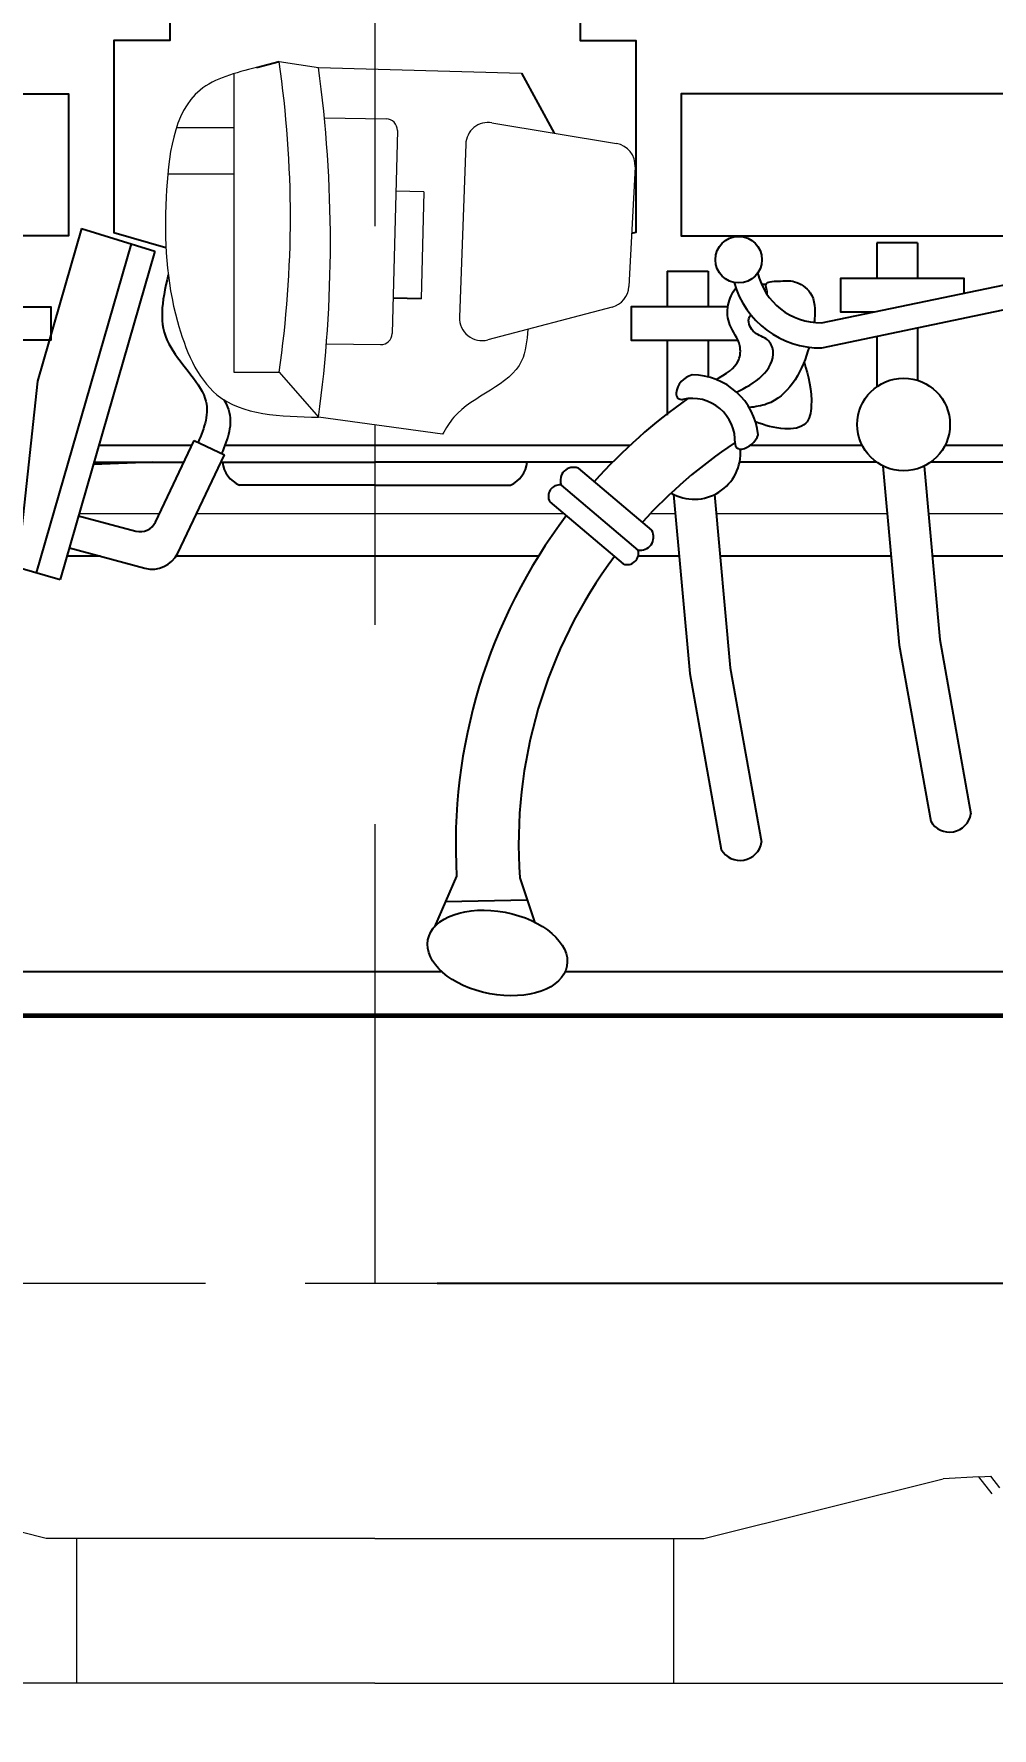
# Model space of a CAD drawing. Header units: millimetres. Extents: x -116888 to 30597, y -50310 to 30934.
# Drawn here: x -33795 to -32834, y -24440 to -22741 of the extents above; entities that cross this region are included whole.
import ezdxf

# ---------------------------------------------------------------- set-up
doc = ezdxf.new("R2010")
doc.units = ezdxf.units.MM
doc.set_wipeout_variables(frame=1)
doc.linetypes.add('CENTER', pattern=[16, 10, -2, 2, -2])
doc.linetypes.add('K5LT_AXLED', pattern=[19.5, 15, -1.5, 1.5, -1.5])
doc.layers.add('1.Основная', color=5, linetype='Continuous', lineweight=60, true_color=0x0000ff)
doc.layers.add('3.Осевая', color=7, linetype='CENTER', lineweight=0, true_color=0xff8000)
for name, color, linetype, lineweight in [('2.Тонкая', 7, 'Continuous', 18), ('второстепенные', 7, 'Continuous', 25), ('оси', 7, 'CENTER', 13), ('размеры', 7, 'Continuous', 15), ('штриховка', 7, 'Continuous', 9)]:
    doc.layers.add(name, color=color, linetype=linetype, lineweight=lineweight)
doc.styles.add('ГОСТ 2.304', font='CS_Gost2304.shx')
doc.dimstyles.new('СПДС', dxfattribs={"dimscale": 100, "dimtxt": 2.5, "dimasz": 2.5, "dimexe": 1.25, "dimexo": 0.625, "dimtad": 1, "dimdec": 0, "dimrnd": 0.001, "dimtxsty": 'ГОСТ 2.304', "dimblk": 'ARCHTICK', "dimblk1": 'ARCHTICK', "dimblk2": 'ARCHTICK', "dimcen": 2.5, "dimdle": 2, "dimadec": 0, "dimazin": 2, "dimtfac": 0.75, "dimtdec": 4, "dimtmove": 1, "dimatfit": 3, "dimfxl": 1, "dimtolj": 1, "dimarcsym": 1})

# ---------------------------------------------------------------- blocks, each defined once
blk = doc.blocks.new('*U99')
at = {"layer": 'штриховка', "ltscale": 5}
for p, q in [((-330.0000000016298, -256.128275524854), (-570.0000639476348, -196.1285313175176)), ((330.000000001397, -256.1275720952544), (569.9999360510847, -196.1273163027654)), ((605.8423149917508, -194.2604874280514), (569.9999360510847, -196.1273163027654)), ((605.8423149917508, -194.2604874280514), (618.0335360005265, -193.6255149722856)), ((619.1780221232912, -211.34076525821), (605.8423149917508, -194.2604874280514)), ((627.0601147408597, -205.1866921358451), (618.0335360005265, -193.6255149722856)), ((-1.164153218269348e-10, -256.1279238100688), (-330.0000000016298, -256.128275524854)), ((-299.3750000023283, -256.1282428846462), (-299.3748461271171, -400.5032428844133)), ((-1.164153218269348e-10, -256.1279238100688), (330.000000001397, -256.1275720952544)), ((299.3750000019791, -256.1276047354622), (299.3751538773067, -400.5026047352294)), ((0.0001545412233099341, -401.1279238099523), (-1349.999845456565, -401.1293626431725)), ((0.0001545412233099341, -401.1279238099523), (1350.000154539011, -401.1264849767322))]:
    blk.add_line(p, q, dxfattribs=at)
blk.add_wipeout([(1313.655348622536, 268.28873305689194), (-1313.6553486227156, 268.28873305689194), (-1313.6553486227156, 772.2577311292068), (-1500.000000000233, 772.2577311292068), (-1500.000000000233, 1806.7483054853453), (1499.999999999883, 1806.7483054853453), (1499.999999999883, 772.2577311292068), (1313.655348622536, 772.2577311292068)]).dxf.layer = 'штриховка'
at = {"layer": '1.Основная', "ltscale": 1000}
blk.add_lwpolyline([(-1313.655348622706, 268.2887330568919), (-1313.655348622706, 772.2577311292407), (-1500.000000000116, 772.2577311292407), (-1500.000000000233, 1806.74830548538), (1499.999999999884, 1806.748305485351), (1499.999999999884, 772.2577311292407), (1313.655348622589, 772.2577311292407), (1313.655348622589, 268.2887330568919)], close=True, dxfattribs=at)
at = {"layer": '2.Тонкая', "ltscale": 1000}
for p, q in [((-96.21870907465927, 1225.732687274489), (-56.59924063226208, 1219.666398946662)), ((-141.4981015804224, 1213.535755083547), (-141.4981015804224, 914.030499533168)), ((-56.59924063226208, 1219.666398946662), (147.158025643439, 1214.006474883441)), ((-199.0694487796864, 1159.604136112961), (-141.4981015804224, 1159.604136112961)), ((-50.72136161243543, 1169.296744661609), (11.34986553934868, 1168.248790560261)), ((22.4749075329164, 1156.640398238495), (17.24580989219248, 952.7055902525608)), ((117.3925553305307, 1164.254787324549), (242.1788655283162, 1143.457068958262)), ((91.04534072475508, 1142.731173912936), (84.8482475252822, 969.2125643260661)), ((-207.8590496127727, 1113.028655275004), (-141.4981015804224, 1113.028655275004)), ((261.0653267202433, 1119.935494119738), (254.7541471802397, 1000.023082861648)), ((49.19522695930209, 1095.047663544334), (20.91420034912881, 1095.772818072815)), ((49.19522695930209, 1095.047663544334), (46.44335849233903, 987.724793331261)), ((237.9073938456131, 979.318725101446), (113.2351699881256, 946.510245138983)), ((-48.66136300051585, 942.5959515911818), (5.738594337250106, 941.6775122269173)), ((-141.4981015804224, 914.030499533168), (-96.21870907465927, 914.030499533168)), ((-96.21870907465927, 914.030499533168), (-56.59924063226208, 868.7511070274631)), ((67.91908875841182, 851.7713348378311), (-56.59924063226208, 868.7511070274631)), ((-296.6774765031878, 772.2577311292407), (-216.1095655818935, 772.2577311292407)), ((-179.0400276711443, 772.2577311292407), (189.1602545367787, 772.2577311292407)), ((276.5230369025376, 772.2577311292407), (301.3652062884066, 772.2577311292407)), ((342.5149252384435, 772.2577311292407), (514.0052471252857, 772.2577311292407)), ((555.1549660753226, 772.2577311292407), (1313.655348622589, 772.2577311292407))]:
    blk.add_line(p, q, dxfattribs=at)
for centre, major_axis, start_param, end_param in [((-1151.794546863879, 1069.67841127151), (6.533210687992879e-14, 1066.989513422121), 4.565990830896509, 4.85878712987264), ((-1341.402002981515, 1044.208752987062), (7.939906781643248e-14, 1296.728006817918), 4.576664686885293, 4.848113273884087), ((11.15877875860315, 1156.930555386556), (6.931178969962317e-16, 11.3198481264252), 4.686753571863109, 6.266303821227415), ((113.670612193644, 1141.923128503317), (1.386235793992463e-15, 22.6396962528504), 6.118036629764908, 7.818282521295151), ((238.4569223914295, 1121.125410137029), (1.386235793992463e-15, 22.6396962528504), 4.659805918773599, 6.118036629764908), ((232.1457428515423, 1001.212998878938), (1.386235793992463e-15, 22.6396962528504), 3.398916368560833, 4.659805918773599), ((107.4735189940548, 968.4045189164754), (1.386235793992463e-15, 22.6396962528504), 1.535097214115565, 3.398916368560807), ((5.929681117995642, 952.9957474006223), (6.931178969962317e-16, 11.3198481264252), 3.124711167637622, 4.686753571863109)]:
    blk.add_ellipse(centre, major_axis=major_axis, ratio=1, start_param=start_param, end_param=end_param, dxfattribs=at)
for points, knots in [([(-118.8584053275408, 1219.666398946662), (-139.8579052765854, 1214.352880393009), (-199.7059908574447, 1199.209476316464), (-213.2415126493433, 1079.594906152313), (-208.157492981758, 980.8866089569638), (-163.9340587782208, 871.4759722268791), (-94.92304485233035, 869.7240177961357), (-56.59924063226208, 868.7511070274631)], [0, 0, 0, 0, 2.912290152405681, 8.299959080011106, 14.27327601127853, 18.2656746044806, 23.25159230509945, 23.25159230509945, 23.25159230509945, 23.25159230509945]), ([(153.4044703349937, 957.0811136512784), (152.4445788075682, 945.7938010143116), (148.8605232019909, 903.6490846853703), (89.80086879746523, 889.1145497971156), (71.3746448016027, 857.6685503245099), (67.91908875841182, 851.7713348378311)], [0, 0, 0, 0, 1.545011557007268, 5.768784465282645, 6.743723195070089, 6.743723195070089, 6.743723195070089, 6.743723195070089])]:
    blk.add_open_spline(points, degree=3, knots=knots, dxfattribs=at)
at = {"layer": 'второстепенные', "color": 9, "ltscale": 1000, "true_color": 0xb7b7b7}
for p, q in [((-118.8584053275408, 1219.666398946662), (-96.21870907465927, 1225.732687274489)), ((147.158025643439, 1214.006474883441), (179.7857104294235, 1153.855928141391)), ((-294.4254315437283, 1058.075804387685), (-338.5533222572412, 904.9260660289438)), ((-294.4254315437283, 1058.075804387685), (-220.8464187219506, 1035.436108134832)), ((-244.6384348439751, 1042.756728480046), (-339.7048240494914, 712.820436531707)), ((447.9524587447522, 963.7078924426751), (828.8963025384583, 1042.53619657029)), ((-220.8464187219506, 1035.436108134832), (-315.7890175966313, 705.9294414520846)), ((448.3868273027474, 938.3996698266419), (842.6265775429783, 1021.271804824355)), ((46.44335849233903, 987.724793331261), (18.16233188216574, 988.4499478597136)), ((-338.5533222572412, 904.9260660289438), (-358.5265982636483, 718.2436596103653)), ((-220.198161522625, 763.6628967793658), (-181.242163291201, 845.5541759814951)), ((-181.242163291201, 845.5541759814951), (-151.0132518024184, 831.1741658758256)), ((-223.6271663140506, 823.6822266931413), (-282.488954048953, 821.500250235491)), ((-197.9105133751873, 732.5891747162968), (-151.0132518024184, 831.1741658758256)), ((203.7572662755847, 817.811790458567), (277.3362790973624, 755.55262576323)), ((-1.164153218269348e-10, 800.8320182689349), (-135.8381775171729, 800.8320182689349)), ((-1.164153218269348e-10, 800.8320182689349), (135.8381775170565, 800.8320182689349)), ((186.7774940859526, 800.8320182689349), (263.9085971819004, 735.5672387262166)), ((175.4576459594537, 783.8522460792738), (249.0366587812314, 721.5930813839368)), ((-297.3093140278943, 770.0648832496372), (-239.9616416689241, 754.5653495522856)), ((-306.5788440149045, 737.8941615300719), (-230.8496469522361, 717.4265960045159)), ((-358.5265982636483, 718.2436596103653), (-315.7890175966313, 705.9294414520846)), ((81.89616041444242, 408.4248040312668), (59.80988513166085, 357.5341846527008)), ((145.2130945936078, 406.8783570669475), (159.995296056848, 362.4903704015887)), ((70.85302277305163, 382.9794943419693), (152.6041953252861, 384.6843637342681))]:
    blk.add_line(p, q, dxfattribs=at)
for points in [[(571.9784947567387, 840.6832283582771), (1437.387827889877, 840.6832283582771), (1437.387827889877, 1432.039026638173), (51.93185001134407, 1432.039026638173)], [(-205.8205603715032, 1405.94141140944), (-205.8205603715032, 1246.968117199169), (-261.7942257039249, 1246.968117199169), (-261.7942257039249, 1054.253705523442), (-209.6304057274247, 1039.186303093156)], [(205.8205603713868, 1405.94141140944), (205.8205603713868, 1246.968117199169), (261.7942257036921, 1246.968117199169), (261.7942257036921, 1054.253705523442), (257.5437729121186, 1053.02597176563)], [(437.3833978197072, 1405.94141140944), (898.5435649943538, 1125.554315528221), (898.5435649943538, 823.6822266931413), (557.4226001744391, 823.6822266931413)], [(503.4117368515581, 1043.938004423573), (503.4117368515581, 1007.929379580542)], [(544.3950481368229, 1043.938004423573), (503.4117368515581, 1043.938004423573)], [(544.3950481368229, 1043.938004423573), (544.3950481368229, 1007.929379580542)], [(293.3393701909808, 1015.47364778904), (293.3393701909808, 979.4650229460094)], [(293.3393701909808, 1015.47364778904), (334.322681476362, 1015.47364778904)], [(334.322681476362, 1015.47364778904), (334.322681476362, 979.4650229460094)], [(591.0565926736454, 993.3202785595495), (591.0565926736454, 1007.929379580542), (466.9881381181767, 1007.929379580542), (466.9881381181767, 974.6853373762278), (501.0018058581045, 974.6853373762278)], [(354.0966968955472, 979.4650229460094), (256.9157714577159, 979.4650229460094), (256.9157714577159, 946.2209807416948), (364.1320833862992, 946.2209807416948)], [(544.3950481368229, 958.5813136943907), (544.3950481368229, 905.9309322373883)], [(293.3393701909808, 946.2209807416948), (293.3393701909808, 871.0029334443971)], [(334.322681476362, 946.2209807416948), (334.322681476362, 909.2221612784779)], [(503.4117368515581, 949.9663160858909), (503.4117368515581, 899.4672900789301)], [(-276.9616552677471, 840.6832283582771), (-183.559291913989, 840.6832283582771)], [(-150.5730555069167, 840.6832283582771), (255.9900584346615, 840.6832283582771)], [(376.7744155294495, 840.6832283582771), (488.8056990954792, 840.6832283582771)], [(-281.8602489678888, 823.6822266931413), (-191.6467341575772, 823.6822266931413)], [(-154.577196246828, 823.6822266931413), (-1.164153218269348e-10, 823.6822266931413)], [(238.4695660517318, 823.6822266931413), (-1.164153218269348e-10, 823.6822266931413)], [(503.3615936778951, 823.6822266931413), (365.8892855504528, 823.6822266931413)], [(509.7098564126063, 819.8749616386776), (525.9113036937779, 640.2712651700131), (557.5843896121951, 463.5919859562709)], [(550.8687218081905, 819.7735672746494), (566.5678340455052, 645.7385850813007), (597.9246136731235, 470.8237303256756)], [(299.6374897521455, 791.4106050041446), (315.8389370333171, 611.80690853548), (347.5120229517343, 435.1276293217379)], [(340.7963551477296, 791.3092106401164), (356.4954673849279, 617.2742284467677), (387.8522470125463, 442.3593736911425)], [(-559.0124908029102, 729.4945329872717), (-1274.432914950303, 729.4945329872717), (-1274.432914950303, 312.8575591447297), (66.78865812183358, 312.8575591447297)], [(-275.500544821145, 729.4945329872717), (-308.9990759678185, 729.4945329872717)], [(164.1154945819872, 729.4945329872717), (-199.6277133270632, 729.4945329872717)], [(190.9460330171278, 312.8575591447297), (1271.539225286804, 312.8575591447297), (1271.539225286804, 729.4945329872717), (559.0124908027938, 729.4945329872717)], [(305.2227310158778, 729.4945329872717), (264.037157848943, 729.4945329872717)], [(517.8627718527569, 729.4945329872717), (346.3724499657983, 729.4945329872717)]]:
    blk.add_lwpolyline(points, dxfattribs=at)
for points in [[(-685.2933938062051, 1193.320455616864), (-307.3117591131013, 1193.320455616864), (-307.3117591131013, 1050.829551495292), (-685.2933938062051, 1050.829551495292)], [(685.2933938060887, 1193.320455616864), (307.3117591129849, 1193.320455616864), (307.3117591129849, 1050.829551495292), (685.2933938060887, 1050.829551495292)], [(-449.2547213770449, 979.4650229460094), (-325.1862668215763, 979.4650229460094), (-325.1862668215763, 946.2209807416948), (-449.2547213770449, 946.2209807416948)]]:
    blk.add_lwpolyline(points, close=True, dxfattribs=at)
for centre, radius in [((364.907340882346, 1026.916437242122), 23.33646474560064), ((530.3920969261089, 861.5568902470113), 46.53104603565589)]:
    blk.add_circle(centre, radius, dxfattribs=at)
for centre, radius, start, end in [((320.3197302656481, 833.0925336124783), 46.53104603565589, 240.0902002444506, 4.430744236567446), ((576.4718527903315, 474.3627490565414), 21.74271379265974, 209.6943789352198, 350.6324006335204), ((366.3994861298706, 445.8983924220083), 21.74271379265974, 209.6943789352198, 350.6324006335204)]:
    blk.add_arc(centre, radius, start, end, dxfattribs=at)
for centre, major_axis, start_param, end_param in [((446.8444189877482, 1028.267162044329), (-5.213459801188225, 89.72939884900794), 1.785667963297091, 3.100717331974569), ((446.8444189877482, 1028.267162044329), (-3.74526036675187, 64.46006568710223), 1.736084222225215, 3.100717331974575), ((323.196708649979, 890.6145211465191), (1.29771232630631e-15, 21.1939505663309), 0.2386069707448569, 1.461703134446473), ((318.1875333962962, 844.6654652438883), (4.074421037540417e-15, 66.54254283138218), 4.812077855080511, 6.283185307179586), ((628.1762036391301, 439.5959564503864), (3.350330998061823e-14, 547.1686452719109), 0.6116304534121978, 0.8418997385576383), ((307.755028251675, 892.3058182445529), (3.465589484981159e-16, 5.659924063212601), 1.461703134446445, 3.357174259016377), ((318.1875333962962, 844.6654652438883), (2.639598131891224e-15, 43.10933262190283), 4.664769686200802, 6.498766912606133), ((363.8280712174019, 858.036028775532), (1.32564346737005e-15, 21.65011578181518), 3.335003750579205, 4.395424206019144), ((628.1762036391301, 439.5959564503864), (2.9639762484651e-14, 484.0700424611728), 0.5861368643579628, 0.8384262658980352), ((366.9015060149832, 842.343985258427), (3.465589484981159e-16, 5.659924063212601), 1.523177032610916, 3.335003750578962), ((-125.4616500679404, 826.301676553383), (1.68397379785056e-15, 27.50228745089152), 1.666185720905857, 2.754716935858831), ((125.4616500678239, 826.301676553383), (1.68397379785056e-15, 27.50228745089152), 3.528468371320756, 4.616999586273729), ((199.3170983338496, 805.2721862106118), (8.145168989949219e-16, 13.30250976491443), 5.942870112103544, 8.194296829050554), ((185.3625130701112, 789.5121701424941), (6.985118919427831e-16, 11.40794165835429), 6.158830312632734, 8.373127748220954), ((628.1762036391301, 439.5959564503864), (3.350330998061823e-14, 547.1686452719109), 0.9227164931802486, 1.62779527518982), ((-235.531422497239, 770.9569883264776), (1.039676845494347e-15, 16.9797721896378), 2.877626284560285, 4.268366507932974), ((266.2120007246267, 748.6688072645629), (8.145168989949219e-16, 13.30250976491443), 2.967559922290727, 5.218986639237809), ((-223.4659483327996, 744.7459939614637), (1.73279474249058e-15, 28.299620316063), 2.877626284560312, 4.268366507933011), ((252.9790886460105, 732.2981446552149), (6.985118919427831e-16, 11.40794165835429), 2.788729003120155, 5.003026438708267), ((628.1762036391301, 439.5959564503864), (2.9639762484651e-14, 484.0700424611728), 0.9297868178826323, 1.638436457406366)]:
    blk.add_ellipse(centre, major_axis=major_axis, ratio=1, start_param=start_param, end_param=end_param, dxfattribs=at)
blk.add_ellipse((122.8416569781257, 331.3185934869398), major_axis=(-69.73208869139647, 13.18440698898451), ratio=0.586649791556858, dxfattribs=at)
for points, knots in [([(-207.3337369295768, 1011.825688230165), (-214.0753888936015, 983.5776924958918), (-220.3027011251543, 944.3467898701783), (-158.5984292381909, 889.9224797242205), (-171.3725632339483, 858.227223092108), (-177.4051611045143, 843.7288992016984)], [0, 0, 0, 0, 0.3729391100821314, 0.7119689829045317, 1, 1, 1, 1]), ([(393.6301698996685, 991.6970822304138), (393.7199787771096, 993.0749105423165), (393.4662423253758, 996.7029935357568), (389.8300512207206, 1005.212078022392), (407.5756862652488, 1005.174084809201), (421.5271814407315, 1006.879794927692), (441.5081545283319, 993.2679452527955), (441.86944738694, 975.4315088918374), (440.8533742023865, 965.1952336515242), (440.7163074724376, 963.9898465056613)], [6.246386629074687, 6.246386629074687, 6.246386629074687, 6.246386629074687, 6.43706226516039, 6.733547872587883, 7.338598560029988, 8.13506943344264, 9.047906903028561, 10.31219788410909, 10.48228922359254, 10.48228922359254, 10.48228922359254, 10.48228922359254]), ([(342.004588717944, 906.7996577812883), (351.671197236632, 912.0675391623517), (365.7780251035001, 919.7551470469043), (367.7479760271963, 944.3649400331487), (354.2480215665419, 959.7320750719227), (352.6368320642505, 980.551345317188), (358.2281714336714, 993.9692578515678), (362.1357983833877, 998.2172905603366)], [0, 0, 0, 0, 1.447892448196201, 2.112961282827936, 3.228103070897375, 4.186061850004624, 5.031653473013169, 5.031653473013169, 5.031653473013169, 5.031653473013169]), ([(362.8374348279322, 894.0040536774613), (371.8233226056909, 898.5271355053701), (388.9086367500713, 907.1270953358326), (403.1607680446468, 930.2624731128744), (394.6179164077621, 948.9502128760796), (379.7787402744871, 951.3160120505199), (373.0490351370536, 965.1905913710361), (376.0511361386161, 970.4084706754365), (377.0691755842417, 971.6106479538139)], [0, 0, 0, 0, 1.448927518545819, 2.754917759811223, 3.347950087720786, 4.048874282418893, 4.773231355957703, 5.013721290804732, 5.013721290804732, 5.013721290804732, 5.013721290804732]), ([(435.5291946131038, 939.1015247267205), (435.16908579343, 937.8783671030542), (431.2907276658807, 925.1768871812383), (421.9629957427969, 902.3643425249611), (398.6255058352835, 881.5367399395618), (381.5833237788174, 879.2784383415128), (375.5023271713872, 878.4726304754149)], [11.69870126583536, 11.69870126583536, 11.69870126583536, 11.69870126583536, 11.88285160484571, 13.61485428951723, 15.18089940377953, 16.04970278928312, 16.04970278928312, 16.04970278928312, 16.04970278928312]), ([(430.5831039592158, 924.5326866885298), (434.6815100475214, 910.2629203035904), (440.420398053946, 890.281349566998), (434.6001166931819, 858.6809993004135), (407.0223698931513, 855.3536384718609), (391.0530057796277, 860.9658636244421), (381.7918372063432, 864.2205807715654)], [0, 0, 0, 0, 2.158072313589965, 3.021890718140432, 4.06448294436274, 5.503859942602997, 5.503859942602997, 5.503859942602997, 5.503859942602997]), ([(-151.4576730930712, 886.3318740698742), (-149.5732842758298, 883.0882088001526), (-140.7260994162643, 864.6832887401106), (-147.8398460870376, 847.0326185324229), (-153.87244395772, 832.5342946420133)], [0.6507980643113956, 0.6507980643113956, 0.6507980643113956, 0.6507980643113956, 0.7119689829045317, 1, 1, 1, 1])]:
    blk.add_open_spline(points, degree=3, knots=knots, dxfattribs=at)
blk.add_open_spline([(387.4675297976937, 1002.899622279627), (389.0373048974434, 1002.632777204999), (390.6191232624697, 1002.339556244842), (392.2009416276123, 1002.046335284715)], degree=3, dxfattribs=at)
at = {"layer": 'оси', "color": 30, "ltscale": 100, "true_color": 0xff8000}
blk.add_line((0, 2060.61428398214), (0, 0), dxfattribs=at)
blk = doc.blocks.new('_ArchTick')
at = {"color": 0, "linetype": 'ByBlock', "lineweight": 30, "const_width": 0.15}
blk.add_lwpolyline([(-0.5, -0.5), (0.5, 0.5)], dxfattribs=at)
blk = doc.blocks.new('*D74')
at = {"layer": 'Defpoints', "color": 0, "ltscale": 100}
for p in [(-34952.78524519258, -23221.80483094947), (-31952.78524519246, -23221.80483094944), (-31952.78524519246, -25232.88098766594)]:
    blk.add_point(p, dxfattribs=at)
at = {"layer": 'размеры', "color": 0, "lineweight": -2, "ltscale": 1000}
for p, q in [((-34952.78524519258, -23284.30483094947), (-34952.78524519258, -25357.88098766594)), ((-31952.78524519246, -23284.30483094944), (-31952.78524519246, -25357.88098766594)), ((-35152.78524519258, -25232.88098766594), (-31752.78524519246, -25232.88098766594))]:
    blk.add_line(p, q, dxfattribs=at)
at = {"layer": 'размеры', "color": 0, "lineweight": -2, "ltscale": 100, "xscale": 250, "yscale": 250, "zscale": 250, "rotation": 180}
blk.add_blockref('_ArchTick', (-34952.78524519258, -25232.88098766594), dxfattribs=at)
at = {"layer": 'размеры', "color": 0, "lineweight": -2, "ltscale": 100, "xscale": 250, "yscale": 250, "zscale": 250}
blk.add_blockref('_ArchTick', (-31952.78524519246, -25232.88098766594), dxfattribs=at)
at = {"layer": 'размеры', "color": 0, "ltscale": 100, "insert": (-33452.78524519252, -25040.20331813628), "char_height": 250, "attachment_point": 5, "style": 'ГОСТ 2.304'}
blk.add_mtext('\\A1;3000', dxfattribs=at)
blk = doc.blocks.new('*D72')
at = {"layer": 'Defpoints', "color": 0, "ltscale": 100}
for p in [(-35017.78524519246, -21972.36370902474), (-31887.78524519246, -21972.36370902474), (-31887.78524519246, -26055.51550955445)]:
    blk.add_point(p, dxfattribs=at)
at = {"layer": 'размеры', "color": 0, "lineweight": -2, "ltscale": 1000}
for p, q in [((-35017.78524519246, -22034.86370902474), (-35017.78524519246, -26180.51550955445)), ((-31887.78524519246, -22034.86370902474), (-31887.78524519246, -26180.51550955445)), ((-35217.78524519246, -26055.51550955445), (-31687.78524519246, -26055.51550955445))]:
    blk.add_line(p, q, dxfattribs=at)
at = {"layer": 'размеры', "color": 0, "lineweight": -2, "ltscale": 100, "xscale": 250, "yscale": 250, "zscale": 250, "rotation": 180}
blk.add_blockref('_ArchTick', (-35017.78524519246, -26055.51550955445), dxfattribs=at)
at = {"layer": 'размеры', "color": 0, "lineweight": -2, "ltscale": 100, "xscale": 250, "yscale": 250, "zscale": 250}
blk.add_blockref('_ArchTick', (-31887.78524519246, -26055.51550955445), dxfattribs=at)
at = {"layer": 'размеры', "color": 0, "ltscale": 100, "insert": (-33452.78524519246, -25862.83784002479), "char_height": 250, "attachment_point": 5, "style": 'ГОСТ 2.304'}
blk.add_mtext('\\A1;3130', dxfattribs=at)
blk = doc.blocks.new('*D73')
at = {"layer": 'Defpoints', "color": 0, "ltscale": 100}
for p in [(-33452.78524519235, -19394.08077993937), (-29890.73005553229, -19394.08077993937), (-33452.78524519235, -23993.91288485495)]:
    blk.add_point(p, dxfattribs=at)
at = {"layer": 'размеры', "color": 0, "lineweight": -2, "ltscale": 1000}
for p, q in [((-29890.73005553229, -24193.91288485495), (-29890.73005553229, -19194.08077993937)), ((-33390.28524519235, -19394.08077993937), (-29765.73005553229, -19394.08077993937)), ((-33390.28524519235, -23993.91288485495), (-29765.73005553229, -23993.91288485495))]:
    blk.add_line(p, q, dxfattribs=at)
at = {"layer": 'размеры', "color": 0, "lineweight": -2, "ltscale": 100, "xscale": 250, "yscale": 250, "zscale": 250}
for p, rotation in [((-29890.73005553229, -19394.08077993937), 90), ((-29890.73005553229, -23993.91288485495), 270)]:
    blk.add_blockref('_ArchTick', p, dxfattribs=dict(at, rotation=rotation))
at = {"layer": 'размеры', "color": 0, "ltscale": 100, "insert": (-30085.4643075008, -21693.99683239716), "char_height": 250, "attachment_point": 5, "rotation": 90, "style": 'ГОСТ 2.304'}
blk.add_mtext('\\A1;4600', dxfattribs=at)

msp = doc.modelspace()

# ---------------------------------------------------------------- linework, layer by layer
at = {"layer": '3.Осевая', "color": 1, "lineweight": 20, "ltscale": 50}
msp.add_lwpolyline([(-35902.78524519235, -19744.06256207868), (-35902.78524519235, -22944.06256207868), (-35372.78524519235, -22944.06256207868), (-35372.78524519235, -23844.06256207868), (-35197.78524519235, -23844.06256207868), (-35197.78524519235, -24044.06256207868), (-34212.78524519211, -24044.06256207856), (-34212.78524519211, -24089.06256207868), (-34122.78524519188, -24089.06256207856), (-34122.78524519235, -23994.06256207868), (-33452.78524519235, -23994.06256207868), (-32782.78524519258, -23994.06256207868), (-32782.78524519281, -24089.06256207856), (-32692.78524519281, -24089.06256207868), (-32692.78524519281, -24044.06256207856), (-31707.78524519258, -24044.06256207868), (-31707.78524519258, -23844.06256207868), (-31532.78524519258, -23844.06256207868), (-31532.78524519258, -22944.06256207868), (-31002.78524519258, -22944.06256207868), (-31002.78524519258, -19744.06256207868)], dxfattribs=at)

# ---------------------------------------------------------------- next in the draw order: block references
at = {"layer": '3.Осевая', "color": 30, "linetype": 'K5LT_AXLED', "ltscale": 200, "true_color": 0xff8000}
msp.add_blockref('*U99', (-33452.78524519235, -23994.06256207868), dxfattribs=at)

# ---------------------------------------------------------------- next in the draw order: dimensions: what is measured, and where the dimension line sits
at = {"layer": 'размеры', "ltscale": 1000}
dim = msp.add_linear_dim(base=(-29890.73005553229, -19394.08077993937), p1=(-33452.78524519235, -23993.91288485495), p2=(-33452.78524519235, -19394.08077993937), angle=90, dimstyle='СПДС', override={"dimscale": 100, "dimlfac": 1, "dimtxsty": 'ГОСТ 2.304', "dimblk1": 'ArchTick', "dimblk2": 'ArchTick', "dimsah": 1, "dimfxl": 1.25, "dimtolj": 1}, dxfattribs=at)
dim.commit()
dim.dimension.update_dxf_attribs({"geometry": '*D73', "text_midpoint": (-30085.4643075008, -21693.99683239716)})
for base, p1, p2, picture, middle in [((-31887.78524519246, -26055.51550955445), (-35017.78524519246, -21972.36370902474), (-31887.78524519246, -21972.36370902474), '*D72', (-33452.78524519246, -25862.83784002479)), ((-31952.78524519246, -25232.88098766594), (-34952.78524519258, -23221.80483094947), (-31952.78524519246, -23221.80483094944), '*D74', (-33452.78524519252, -25040.20331813628))]:
    dim = msp.add_linear_dim(base=base, p1=p1, p2=p2, dimstyle='СПДС', override={"dimscale": 100, "dimlfac": 1, "dimtxsty": 'ГОСТ 2.304', "dimblk1": 'ArchTick', "dimblk2": 'ArchTick', "dimsah": 1, "dimfxl": 1.25, "dimtolj": 1}, dxfattribs=at)
    dim.commit()
    dim.dimension.update_dxf_attribs({"geometry": picture, "text_midpoint": middle})

doc.saveas('drawing.dxf')
